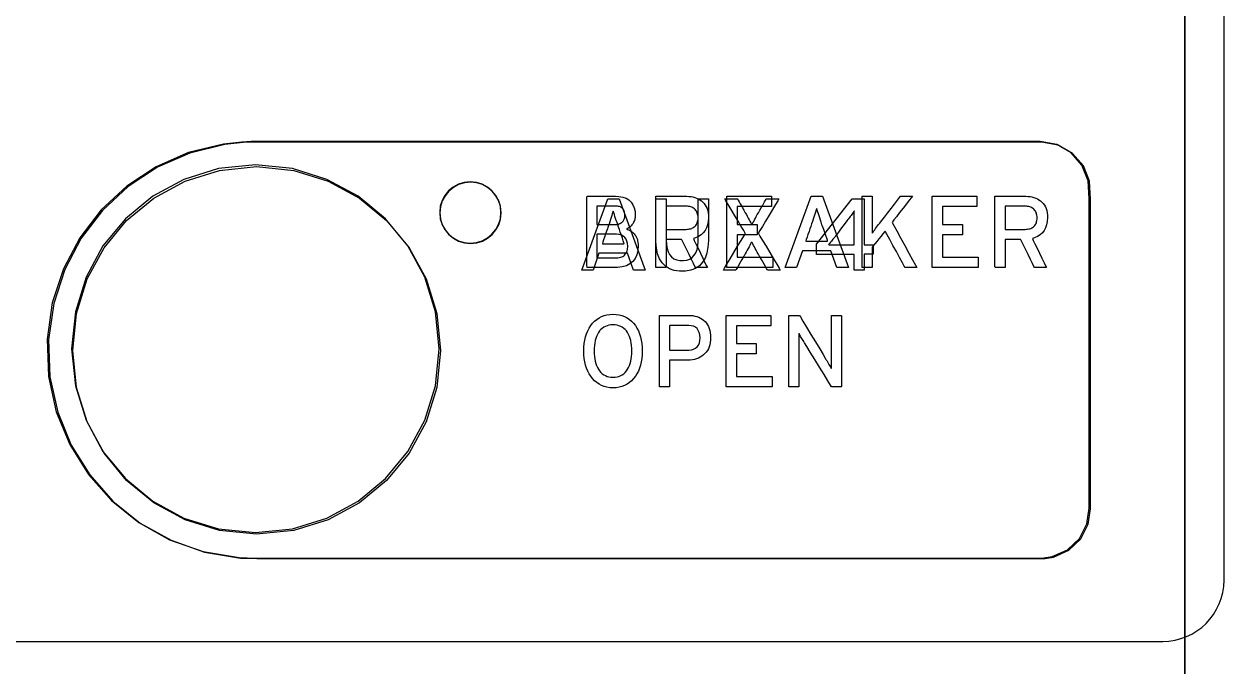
# Model space of a CAD drawing. Extents: x 1 to 47.7, y 0.2 to 35.
# Drawn here: x 16.42 to 18.378, y 10.758 to 11.806 of the extents above; entities that cross this region are included whole.
import ezdxf

# ---------------------------------------------------------------- set-up
doc = ezdxf.new("R2010")
doc.units = 0
doc.header["$MEASUREMENT"] = 0
for name, color, linetype in [('4_1__4U__UP_TO_ONE_IO_BOAR', 7, 'CONTINUOUS'), ('4_2__4U__FRONT_PANEL_W_24_', 7, 'CONTINUOUS'), ('5_1___24__TARGET_LEDS___12', 7, 'CONTINUOUS')]:
    doc.layers.add(name, color=color, linetype=linetype)

msp = doc.modelspace()

# ---------------------------------------------------------------- linework, layer by layer
at = {"layer": '4_1__4U__UP_TO_ONE_IO_BOAR'}
for points in [[(16.3671, 10.7985), (16.4735, 10.7985), (16.5776, 10.7985), (16.6792, 10.7985), (16.7784, 10.7985), (16.8751, 10.7985), (16.9693, 10.7985), (17.0607, 10.7985), (17.1494, 10.7985), (17.2354, 10.7985), (17.3184, 10.7985), (17.3985, 10.7985), (17.4756, 10.7985), (17.513, 10.7985), (17.5497, 10.7985), (17.5855, 10.7985), (17.6205, 10.7985), (17.6548, 10.7985), (17.6882, 10.7985), (17.7208, 10.7985), (17.7526, 10.7985), (17.7835, 10.7985), (17.8136, 10.7985), (17.8428, 10.7985), (17.8712, 10.7985), (17.8987, 10.7985), (17.9253, 10.7985), (17.951, 10.7985), (17.9758, 10.7985), (17.9997, 10.7985), (18.0226, 10.7985), (18.0447, 10.7985), (18.0658, 10.7985), (18.086, 10.7985), (18.1052, 10.7985), (18.1235, 10.7985), (18.1407, 10.7985), (18.157, 10.7985), (18.1724, 10.7985), (18.1867, 10.7985), (18.2, 10.7985), (18.2123, 10.7985), (18.2236, 10.7985), (18.2338, 10.7985), (18.243, 10.7985), (18.2512, 10.7985), (18.2582, 10.7985), (18.2643, 10.7985), (18.2692, 10.7985), (18.2731, 10.7985), (18.2759, 10.7985), (18.2775, 10.7985), (18.2781, 10.7985), (18.2883, 10.799), (18.2982, 10.8005), (18.3078, 10.803), (18.317, 10.8064), (18.3257, 10.8106), (18.334, 10.8156), (18.3417, 10.8214), (18.3488, 10.8278), (18.3552, 10.8349), (18.361, 10.8426), (18.366, 10.8509), (18.3702, 10.8596), (18.3736, 10.8688), (18.376, 10.8784), (18.3776, 10.8883), (18.3781, 10.8985), (18.3781, 10.8992), (18.3781, 10.901), (18.3781, 10.9042), (18.3781, 10.9085), (18.3781, 10.914), (18.3781, 10.9207), (18.3781, 10.9286), (18.3781, 10.9375), (18.3781, 10.9476), (18.3781, 10.9588), (18.3781, 10.9711), (18.3781, 10.9844), (18.3781, 10.9988), (18.3781, 11.0141), (18.3781, 11.0305), (18.3781, 11.0478), (18.3781, 11.0661), (18.3781, 11.0854), (18.3781, 11.1055), (18.3781, 11.1265), (18.3781, 11.1484), (18.3781, 11.1712), (18.3781, 11.1948), (18.3781, 11.2192), (18.3781, 11.2444), (18.3781, 11.2704), (18.3781, 11.3246), (18.3781, 11.3817), (18.3781, 11.4415), (18.3781, 11.5038), (18.3781, 11.5686), (18.3781, 11.6355), (18.3781, 11.7045), (18.3781, 11.7754), (18.3781, 11.8481)], [(17.5665, 11.4087), (17.5665, 11.5253), (17.6393, 11.5253), (17.6393, 11.5084), (17.5834, 11.5084), (17.5834, 11.4794), (17.6159, 11.4794), (17.6159, 11.4625), (17.5834, 11.4625), (17.5834, 11.4256), (17.6418, 11.4256), (17.6418, 11.4087), (17.5665, 11.4087)], [(17.7464, 11.4087), (17.7366, 11.4363), (17.6899, 11.4363), (17.6802, 11.4087), (17.6621, 11.4087), (17.7041, 11.5253), (17.7226, 11.5253), (17.7651, 11.4087), (17.7464, 11.4087)], [(17.9018, 11.4087), (17.9018, 11.5253), (17.9746, 11.5253), (17.9746, 11.5084), (17.9187, 11.5084), (17.9187, 11.4794), (17.9512, 11.4794), (17.9512, 11.4625), (17.9187, 11.4625), (17.9187, 11.4256), (17.9771, 11.4256), (17.9771, 11.4087), (17.9018, 11.4087)], [(17.5654, 11.2142), (17.5654, 11.3308), (17.6382, 11.3308), (17.6382, 11.3139), (17.5823, 11.3139), (17.5823, 11.2849), (17.6148, 11.2849), (17.6148, 11.268), (17.5823, 11.268), (17.5823, 11.2311), (17.6406, 11.2311), (17.6406, 11.2142), (17.5654, 11.2142)]]:
    msp.add_lwpolyline(points, dxfattribs=at)
for points in [[(18.0801, 11.6136), (18.069, 11.6136), (18.0374, 11.6136), (17.9879, 11.6136), (17.923, 11.6136), (17.8451, 11.6136), (17.7569, 11.6136), (17.5591, 11.6136), (17.3499, 11.6136), (17.1493, 11.6136), (17.0585, 11.6136), (16.9774, 11.6136), (16.9085, 11.6136), (16.8543, 11.6136), (16.8174, 11.6136), (16.8002, 11.6136), (16.7927, 11.6135), (16.7775, 11.6129), (16.7476, 11.6096), (16.6903, 11.5957), (16.6373, 11.5725), (16.5895, 11.5409), (16.5477, 11.502), (16.5129, 11.4567), (16.486, 11.4058), (16.468, 11.3502), (16.4597, 11.291), (16.462, 11.2303), (16.4746, 11.1726), (16.4965, 11.1189), (16.5269, 11.0703), (16.5648, 11.0276), (16.6093, 10.9917), (16.6595, 10.9636), (16.7144, 10.9443), (16.7731, 10.9346), (16.7995, 10.9336), (16.8137, 10.9336), (16.8479, 10.9336), (16.8998, 10.9336), (16.9667, 10.9336), (17.0462, 10.9336), (17.1358, 10.9336), (17.2329, 10.9336), (17.4397, 10.9336), (17.6464, 10.9336), (17.7435, 10.9336), (17.8331, 10.9336), (17.9126, 10.9336), (17.9796, 10.9336), (18.0314, 10.9336), (18.0657, 10.9336), (18.0798, 10.9336), (18.0862, 10.9338), (18.1, 10.9361), (18.1248, 10.9472), (18.1442, 10.9657), (18.1565, 10.9898), (18.1601, 11.0151), (18.1601, 11.0244), (18.1601, 11.0415), (18.1601, 11.0948), (18.1601, 11.1668), (18.1601, 11.2492), (18.1601, 11.413), (18.1601, 11.4779), (18.1601, 11.5207), (18.1584, 11.5497), (18.1485, 11.575), (18.1309, 11.5953), (18.1076, 11.6087), (18.0801, 11.6136)], [(16.7993, 10.9735), (16.7388, 10.9796), (16.6825, 10.9971), (16.6315, 11.0248), (16.5871, 11.0614), (16.5505, 11.1058), (16.5228, 11.1568), (16.5053, 11.2131), (16.4992, 11.2736), (16.5053, 11.334), (16.5228, 11.3903), (16.5505, 11.4413), (16.5871, 11.4857), (16.6315, 11.5223), (16.6825, 11.55), (16.7388, 11.5675), (16.7993, 11.5736), (16.8597, 11.5675), (16.916, 11.55), (16.967, 11.5223), (17.0114, 11.4857), (17.048, 11.4413), (17.0757, 11.3903), (17.0931, 11.334), (17.0992, 11.2736), (17.0931, 11.2131), (17.0757, 11.1568), (17.048, 11.1058), (17.0114, 11.0614), (16.967, 11.0248), (16.916, 10.9971), (16.8597, 10.9796)], [(17.1484, 11.4482), (17.1585, 11.4492), (17.1678, 11.4521), (17.1763, 11.4567), (17.1837, 11.4628), (17.1898, 11.4702), (17.1944, 11.4787), (17.1973, 11.4881), (17.1984, 11.4982), (17.1973, 11.5083), (17.1944, 11.5177), (17.1898, 11.5262), (17.1837, 11.5336), (17.1763, 11.5397), (17.1678, 11.5443), (17.1585, 11.5472), (17.1484, 11.5482), (17.1383, 11.5472), (17.1289, 11.5443), (17.1204, 11.5397), (17.113, 11.5336), (17.1069, 11.5262), (17.1023, 11.5177), (17.0994, 11.5083), (17.0984, 11.4982), (17.0994, 11.4881), (17.1023, 11.4787), (17.1069, 11.4702), (17.113, 11.4628), (17.1204, 11.4567), (17.1289, 11.4521), (17.1383, 11.4492)], [(17.4219, 11.4444), (17.4213, 11.4366), (17.4197, 11.4297), (17.417, 11.4238), (17.4133, 11.4188), (17.4085, 11.4148), (17.4027, 11.4119), (17.3959, 11.4099), (17.3881, 11.4088), (17.3829, 11.4087), (17.3799, 11.4087), (17.3744, 11.4087), (17.3673, 11.4087), (17.3596, 11.4087), (17.3519, 11.4087), (17.3453, 11.4087), (17.3405, 11.4087), (17.3385, 11.4087), (17.3384, 11.4122), (17.3384, 11.4232), (17.3384, 11.4396), (17.3384, 11.4591), (17.3384, 11.4794), (17.3384, 11.4984), (17.3384, 11.5137), (17.3384, 11.5233), (17.3386, 11.5253), (17.3415, 11.5253), (17.3469, 11.5253), (17.3541, 11.5253), (17.3621, 11.5253), (17.3701, 11.5253), (17.3771, 11.5253), (17.3823, 11.5253), (17.3848, 11.5253), (17.3903, 11.525), (17.3967, 11.5239), (17.4021, 11.522), (17.4068, 11.5193), (17.4106, 11.5158), (17.4135, 11.5114), (17.4156, 11.5062), (17.4169, 11.5002), (17.4173, 11.4946), (17.4172, 11.4926), (17.417, 11.4907), (17.4167, 11.4889), (17.4163, 11.4871), (17.4158, 11.4855), (17.4151, 11.4839), (17.4144, 11.4824), (17.4136, 11.481), (17.4126, 11.4796), (17.4116, 11.4784), (17.4106, 11.4772), (17.4094, 11.4761), (17.4082, 11.475), (17.4069, 11.4741), (17.4056, 11.4732), (17.4042, 11.4723), (17.4031, 11.4716), (17.4047, 11.4711), (17.4063, 11.4705), (17.4079, 11.4698), (17.4095, 11.4689), (17.411, 11.4679), (17.4125, 11.4667), (17.4139, 11.4654), (17.4153, 11.464), (17.4167, 11.4624), (17.4179, 11.4607), (17.4189, 11.4588), (17.4198, 11.4568), (17.4206, 11.4546), (17.4211, 11.4523), (17.4216, 11.4498), (17.4218, 11.4472)], [(17.5367, 11.4904), (17.5363, 11.4842), (17.5352, 11.4786), (17.5335, 11.4736), (17.5312, 11.4692), (17.5282, 11.4654), (17.5245, 11.4621), (17.5202, 11.4594), (17.5153, 11.4574), (17.512, 11.4561), (17.5134, 11.4531), (17.5161, 11.4476), (17.5196, 11.4403), (17.5236, 11.4321), (17.5275, 11.424), (17.531, 11.4168), (17.5336, 11.4115), (17.5349, 11.4088), (17.5345, 11.4087), (17.5329, 11.4087), (17.5303, 11.4087), (17.5271, 11.4087), (17.5238, 11.4087), (17.5205, 11.4087), (17.5178, 11.4087), (17.516, 11.4087), (17.5154, 11.4087), (17.5144, 11.4107), (17.5121, 11.4155), (17.5088, 11.4222), (17.5051, 11.4299), (17.5012, 11.4379), (17.4977, 11.4452), (17.4949, 11.4509), (17.4933, 11.4543), (17.4928, 11.4548), (17.4911, 11.4548), (17.488, 11.4548), (17.484, 11.4548), (17.4796, 11.4548), (17.4753, 11.4548), (17.4715, 11.4548), (17.4688, 11.4548), (17.4675, 11.4548), (17.4675, 11.4537), (17.4675, 11.4495), (17.4675, 11.4433), (17.4675, 11.4357), (17.4675, 11.4278), (17.4675, 11.4202), (17.4675, 11.4139), (17.4675, 11.4098), (17.4675, 11.4087), (17.4666, 11.4087), (17.4648, 11.4087), (17.4624, 11.4087), (17.4596, 11.4087), (17.4567, 11.4087), (17.4542, 11.4087), (17.4522, 11.4087), (17.451, 11.4087), (17.4509, 11.41), (17.4509, 11.4185), (17.4509, 11.4331), (17.4509, 11.4515), (17.4509, 11.4716), (17.4509, 11.4912), (17.4509, 11.5081), (17.4509, 11.5202), (17.4509, 11.5253), (17.4524, 11.5253), (17.4571, 11.5253), (17.464, 11.5253), (17.4722, 11.5253), (17.4807, 11.5253), (17.4887, 11.5253), (17.4953, 11.5253), (17.4994, 11.5253), (17.5014, 11.5253), (17.5049, 11.5251), (17.5082, 11.5247), (17.5114, 11.5241), (17.5144, 11.5233), (17.5173, 11.5222), (17.5201, 11.5209), (17.5227, 11.5194), (17.5252, 11.5177), (17.5276, 11.5157), (17.5297, 11.5134), (17.5315, 11.5109), (17.5331, 11.5081), (17.5344, 11.5051), (17.5354, 11.5018), (17.5361, 11.4983), (17.5366, 11.4945)], [(17.8575, 11.4087), (17.8563, 11.4109), (17.8532, 11.4167), (17.8486, 11.425), (17.8433, 11.4349), (17.8377, 11.4451), (17.8325, 11.4547), (17.8283, 11.4624), (17.8257, 11.4673), (17.825, 11.4684), (17.8238, 11.4669), (17.8215, 11.464), (17.8183, 11.4601), (17.8148, 11.4557), (17.8112, 11.4513), (17.808, 11.4473), (17.8056, 11.4442), (17.8042, 11.4425), (17.8041, 11.4419), (17.8041, 11.4395), (17.8041, 11.4353), (17.8041, 11.43), (17.8041, 11.4243), (17.8041, 11.4187), (17.8041, 11.4138), (17.8041, 11.4103), (17.8041, 11.4087), (17.8036, 11.4087), (17.8021, 11.4087), (17.7999, 11.4087), (17.7973, 11.4087), (17.7944, 11.4087), (17.7918, 11.4087), (17.7896, 11.4087), (17.7881, 11.4087), (17.7877, 11.4088), (17.7877, 11.4142), (17.7877, 11.4264), (17.7877, 11.4432), (17.7877, 11.4627), (17.7877, 11.4826), (17.7877, 11.5008), (17.7877, 11.5153), (17.7877, 11.5239), (17.7878, 11.5253), (17.7888, 11.5253), (17.7908, 11.5253), (17.7933, 11.5253), (17.7961, 11.5253), (17.7988, 11.5253), (17.8013, 11.5253), (17.8031, 11.5253), (17.804, 11.5253), (17.8041, 11.5245), (17.8041, 11.5213), (17.8041, 11.5161), (17.8041, 11.5097), (17.8041, 11.5028), (17.8041, 11.4963), (17.8041, 11.4907), (17.8041, 11.4868), (17.8041, 11.4853), (17.8041, 11.4828), (17.804, 11.4804), (17.804, 11.478), (17.804, 11.4756), (17.804, 11.4732), (17.8039, 11.4709), (17.8039, 11.4685), (17.8038, 11.4662), (17.8041, 11.4651), (17.8053, 11.4668), (17.8067, 11.4687), (17.808, 11.4706), (17.8095, 11.4725), (17.811, 11.4746), (17.8126, 11.4767), (17.8143, 11.4789), (17.8161, 11.4811), (17.8172, 11.4827), (17.8197, 11.4858), (17.8238, 11.4912), (17.8291, 11.4979), (17.8348, 11.5053), (17.8404, 11.5125), (17.8452, 11.5187), (17.8487, 11.5233), (17.8502, 11.5253), (17.8508, 11.5253), (17.8525, 11.5253), (17.8551, 11.5253), (17.8582, 11.5253), (17.8615, 11.5253), (17.8647, 11.5253), (17.8673, 11.5253), (17.869, 11.5253), (17.8695, 11.5253), (17.8679, 11.5233), (17.8645, 11.5189), (17.8597, 11.5127), (17.8542, 11.5057), (17.8485, 11.4985), (17.8433, 11.4919), (17.8392, 11.4866), (17.8368, 11.4835), (17.8367, 11.4824), (17.8393, 11.4776), (17.844, 11.4689), (17.8502, 11.4575), (17.8571, 11.4449), (17.8639, 11.4324), (17.8699, 11.4213), (17.8744, 11.413), (17.8766, 11.4089), (17.8764, 11.4087), (17.8748, 11.4087), (17.8723, 11.4087), (17.8692, 11.4087), (17.866, 11.4087), (17.8628, 11.4087), (17.8601, 11.4087), (17.8582, 11.4087)], [(18.0901, 11.4904), (18.0897, 11.4842), (18.0886, 11.4786), (18.0869, 11.4736), (18.0845, 11.4692), (18.0816, 11.4654), (18.0779, 11.4621), (18.0736, 11.4594), (18.0687, 11.4574), (18.0654, 11.4561), (18.0668, 11.4531), (18.0695, 11.4476), (18.073, 11.4403), (18.077, 11.4321), (18.0809, 11.424), (18.0844, 11.4168), (18.087, 11.4115), (18.0882, 11.4088), (18.0879, 11.4087), (18.0863, 11.4087), (18.0837, 11.4087), (18.0805, 11.4087), (18.0772, 11.4087), (18.0739, 11.4087), (18.0712, 11.4087), (18.0694, 11.4087), (18.0688, 11.4087), (18.0678, 11.4107), (18.0655, 11.4155), (18.0622, 11.4222), (18.0585, 11.4299), (18.0546, 11.4379), (18.0511, 11.4452), (18.0483, 11.4509), (18.0467, 11.4543), (18.0462, 11.4548), (18.0445, 11.4548), (18.0414, 11.4548), (18.0374, 11.4548), (18.033, 11.4548), (18.0287, 11.4548), (18.0249, 11.4548), (18.0222, 11.4548), (18.0209, 11.4548), (18.0209, 11.4537), (18.0209, 11.4495), (18.0209, 11.4433), (18.0209, 11.4357), (18.0209, 11.4278), (18.0209, 11.4202), (18.0209, 11.4139), (18.0209, 11.4098), (18.0208, 11.4087), (18.02, 11.4087), (18.0182, 11.4087), (18.0158, 11.4087), (18.013, 11.4087), (18.0101, 11.4087), (18.0075, 11.4087), (18.0055, 11.4087), (18.0044, 11.4087), (18.0043, 11.41), (18.0043, 11.4185), (18.0043, 11.4331), (18.0043, 11.4515), (18.0043, 11.4716), (18.0043, 11.4912), (18.0043, 11.5081), (18.0043, 11.5202), (18.0043, 11.5253), (18.0058, 11.5253), (18.0105, 11.5253), (18.0174, 11.5253), (18.0255, 11.5253), (18.0341, 11.5253), (18.0421, 11.5253), (18.0487, 11.5253), (18.0528, 11.5253), (18.0548, 11.5253), (18.0582, 11.5251), (18.0616, 11.5247), (18.0647, 11.5241), (18.0678, 11.5233), (18.0707, 11.5222), (18.0735, 11.5209), (18.0761, 11.5194), (18.0786, 11.5177), (18.081, 11.5157), (18.0831, 11.5134), (18.0849, 11.5109), (18.0865, 11.5081), (18.0878, 11.5051), (18.0888, 11.5018), (18.0895, 11.4983), (18.0899, 11.4945)], [(17.4004, 11.494), (17.4003, 11.4956), (17.4002, 11.497), (17.3999, 11.4984), (17.3996, 11.4998), (17.3992, 11.501), (17.3987, 11.5023), (17.3981, 11.5034), (17.3974, 11.5045), (17.3965, 11.5055), (17.3955, 11.5064), (17.3943, 11.5071), (17.393, 11.5078), (17.3916, 11.5083), (17.3901, 11.5087), (17.3884, 11.509), (17.3866, 11.5093), (17.3847, 11.5093), (17.3835, 11.5093), (17.3804, 11.5093), (17.376, 11.5093), (17.3709, 11.5093), (17.3655, 11.5093), (17.3607, 11.5093), (17.3569, 11.5093), (17.3547, 11.5093), (17.3544, 11.509), (17.3544, 11.5069), (17.3544, 11.503), (17.3544, 11.4982), (17.3544, 11.4929), (17.3544, 11.4878), (17.3544, 11.4834), (17.3544, 11.4803), (17.3544, 11.4791), (17.3555, 11.4791), (17.3586, 11.4791), (17.363, 11.4791), (17.3682, 11.4791), (17.3735, 11.4791), (17.3784, 11.4791), (17.3822, 11.4791), (17.3844, 11.4791), (17.3852, 11.4791), (17.3862, 11.4792), (17.3871, 11.4793), (17.388, 11.4794), (17.3889, 11.4795), (17.3897, 11.4797), (17.3905, 11.4799), (17.3912, 11.4802), (17.3919, 11.4805), (17.3926, 11.4808), (17.3932, 11.4812), (17.3939, 11.4815), (17.3945, 11.4819), (17.395, 11.4823), (17.3956, 11.4827), (17.3961, 11.4832), (17.3966, 11.4836), (17.3972, 11.4844), (17.398, 11.4854), (17.3986, 11.4865), (17.3991, 11.4876), (17.3996, 11.4888), (17.3999, 11.49), (17.4002, 11.4913), (17.4003, 11.4926)], [(17.5197, 11.4899), (17.5196, 11.4921), (17.5193, 11.4941), (17.5189, 11.496), (17.5184, 11.4978), (17.5178, 11.4994), (17.517, 11.5009), (17.516, 11.5022), (17.515, 11.5035), (17.5137, 11.5046), (17.5124, 11.5056), (17.511, 11.5065), (17.5094, 11.5072), (17.5078, 11.5078), (17.506, 11.5083), (17.5042, 11.5086), (17.5022, 11.5088), (17.5004, 11.5089), (17.4988, 11.5089), (17.4951, 11.5089), (17.4901, 11.5089), (17.4844, 11.5089), (17.4786, 11.5089), (17.4734, 11.5089), (17.4695, 11.5089), (17.4676, 11.5089), (17.4675, 11.5081), (17.4675, 11.5048), (17.4675, 11.4997), (17.4675, 11.4934), (17.4675, 11.4867), (17.4675, 11.4804), (17.4675, 11.4753), (17.4675, 11.472), (17.4676, 11.4712), (17.4695, 11.4712), (17.4734, 11.4712), (17.4786, 11.4712), (17.4844, 11.4712), (17.4901, 11.4712), (17.4951, 11.4712), (17.4988, 11.4712), (17.5004, 11.4712), (17.5022, 11.4713), (17.5041, 11.4715), (17.5059, 11.4718), (17.5077, 11.4722), (17.5093, 11.4728), (17.5108, 11.4735), (17.5123, 11.4743), (17.5136, 11.4753), (17.5148, 11.4764), (17.5159, 11.4776), (17.5169, 11.4789), (17.5177, 11.4804), (17.5184, 11.4821), (17.5189, 11.4838), (17.5193, 11.4857), (17.5196, 11.4878)], [(17.7219, 11.4788), (17.7206, 11.4827), (17.7193, 11.4863), (17.7182, 11.4899), (17.7171, 11.4932), (17.716, 11.4964), (17.715, 11.4995), (17.7141, 11.5024), (17.7133, 11.5052), (17.7125, 11.5035), (17.7117, 11.5007), (17.7107, 11.4977), (17.7098, 11.4946), (17.7087, 11.4912), (17.7076, 11.4877), (17.7064, 11.4841), (17.7051, 11.4802), (17.7044, 11.4783), (17.7036, 11.476), (17.7023, 11.4723), (17.7008, 11.4677), (17.6991, 11.4629), (17.6975, 11.4583), (17.6962, 11.4546), (17.6954, 11.4524), (17.6955, 11.452), (17.6981, 11.452), (17.7027, 11.452), (17.7087, 11.452), (17.7152, 11.452), (17.7215, 11.452), (17.7268, 11.452), (17.7303, 11.452), (17.7312, 11.452), (17.7307, 11.4535), (17.7296, 11.4567), (17.7281, 11.461), (17.7264, 11.4659), (17.7247, 11.4707), (17.7233, 11.4748), (17.7223, 11.4777)], [(18.0731, 11.4899), (18.0729, 11.4921), (18.0727, 11.4941), (18.0723, 11.496), (18.0718, 11.4978), (18.0711, 11.4994), (18.0703, 11.5009), (18.0694, 11.5022), (18.0683, 11.5035), (18.0671, 11.5046), (18.0658, 11.5056), (18.0644, 11.5065), (18.0628, 11.5072), (18.0612, 11.5078), (18.0594, 11.5083), (18.0576, 11.5086), (18.0556, 11.5088), (18.0538, 11.5089), (18.0522, 11.5089), (18.0485, 11.5089), (18.0435, 11.5089), (18.0378, 11.5089), (18.032, 11.5089), (18.0268, 11.5089), (18.0229, 11.5089), (18.021, 11.5089), (18.0209, 11.5081), (18.0209, 11.5048), (18.0209, 11.4997), (18.0209, 11.4934), (18.0209, 11.4867), (18.0209, 11.4804), (18.0209, 11.4753), (18.0209, 11.472), (18.021, 11.4712), (18.0229, 11.4712), (18.0268, 11.4712), (18.032, 11.4712), (18.0378, 11.4712), (18.0435, 11.4712), (18.0485, 11.4712), (18.0522, 11.4712), (18.0538, 11.4712), (18.0556, 11.4713), (18.0575, 11.4715), (18.0593, 11.4718), (18.0611, 11.4722), (18.0627, 11.4728), (18.0642, 11.4735), (18.0656, 11.4743), (18.067, 11.4753), (18.0682, 11.4764), (18.0693, 11.4776), (18.0703, 11.4789), (18.0711, 11.4804), (18.0718, 11.4821), (18.0723, 11.4838), (18.0727, 11.4857), (18.0729, 11.4878)], [(17.405, 11.4439), (17.4046, 11.4483), (17.4037, 11.452), (17.4023, 11.4553), (17.4002, 11.458), (17.3976, 11.4601), (17.3945, 11.4617), (17.3908, 11.4628), (17.3865, 11.4633), (17.3844, 11.4634), (17.3818, 11.4634), (17.3776, 11.4634), (17.3724, 11.4634), (17.3669, 11.4634), (17.3618, 11.4634), (17.3575, 11.4634), (17.3549, 11.4634), (17.3544, 11.4632), (17.3544, 11.4607), (17.3544, 11.456), (17.3544, 11.4497), (17.3544, 11.4428), (17.3544, 11.4361), (17.3544, 11.4302), (17.3544, 11.4262), (17.3544, 11.4246), (17.3556, 11.4246), (17.3587, 11.4246), (17.3633, 11.4246), (17.3685, 11.4246), (17.3739, 11.4246), (17.3788, 11.4246), (17.3825, 11.4246), (17.3844, 11.4246), (17.3863, 11.4246), (17.3888, 11.4248), (17.3911, 11.4252), (17.3932, 11.4257), (17.3951, 11.4263), (17.3968, 11.4271), (17.3984, 11.4281), (17.3997, 11.4292), (17.4009, 11.4305), (17.4018, 11.4318), (17.4027, 11.4333), (17.4034, 11.4348), (17.404, 11.4364), (17.4044, 11.4382), (17.4047, 11.44), (17.4049, 11.4419)], [(17.4287, 11.2726), (17.4285, 11.2664), (17.428, 11.2605), (17.4271, 11.2549), (17.4258, 11.2495), (17.4243, 11.2445), (17.4223, 11.2398), (17.42, 11.2354), (17.4174, 11.2313), (17.4144, 11.2275), (17.4111, 11.224), (17.4076, 11.221), (17.4038, 11.2184), (17.3997, 11.2163), (17.3954, 11.2147), (17.3908, 11.2134), (17.3859, 11.2127), (17.3808, 11.2124), (17.3757, 11.2127), (17.3709, 11.2134), (17.3664, 11.2147), (17.3621, 11.2163), (17.3581, 11.2184), (17.3543, 11.221), (17.3509, 11.224), (17.3476, 11.2275), (17.3447, 11.2313), (17.342, 11.2354), (17.3396, 11.2398), (17.3377, 11.2445), (17.336, 11.2495), (17.3348, 11.2549), (17.3338, 11.2605), (17.3333, 11.2664), (17.3331, 11.2726), (17.3333, 11.2788), (17.3338, 11.2847), (17.3348, 11.2903), (17.336, 11.2957), (17.3377, 11.3007), (17.3396, 11.3054), (17.342, 11.3099), (17.3447, 11.3141), (17.3476, 11.3179), (17.3509, 11.3213), (17.3543, 11.3243), (17.3581, 11.3268), (17.3621, 11.3289), (17.3664, 11.3305), (17.3709, 11.3317), (17.3757, 11.3324), (17.3808, 11.3327), (17.3859, 11.3324), (17.3908, 11.3317), (17.3954, 11.3305), (17.3997, 11.3289), (17.4038, 11.3268), (17.4076, 11.3243), (17.4111, 11.3213), (17.4144, 11.3179), (17.4174, 11.3141), (17.42, 11.3099), (17.4223, 11.3054), (17.4243, 11.3007), (17.4258, 11.2957), (17.4271, 11.2903), (17.428, 11.2847), (17.4285, 11.2788)], [(17.5401, 11.2943), (17.54, 11.2903), (17.5395, 11.2864), (17.5388, 11.2828), (17.5378, 11.2794), (17.5365, 11.2763), (17.5349, 11.2734), (17.5331, 11.2707), (17.531, 11.2683), (17.5286, 11.2661), (17.5261, 11.2641), (17.5233, 11.2625), (17.5204, 11.261), (17.5173, 11.2598), (17.5141, 11.2589), (17.5106, 11.2583), (17.507, 11.2578), (17.5032, 11.2577), (17.5018, 11.2577), (17.499, 11.2577), (17.4949, 11.2577), (17.49, 11.2577), (17.4848, 11.2577), (17.48, 11.2577), (17.4761, 11.2577), (17.4737, 11.2577), (17.4732, 11.2575), (17.4732, 11.2549), (17.4732, 11.2498), (17.4732, 11.243), (17.4732, 11.2355), (17.4732, 11.2281), (17.4732, 11.2215), (17.4732, 11.2166), (17.4732, 11.2143), (17.4728, 11.2142), (17.4713, 11.2142), (17.4691, 11.2142), (17.4663, 11.2142), (17.4634, 11.2142), (17.4607, 11.2142), (17.4584, 11.2142), (17.457, 11.2142), (17.4566, 11.2145), (17.4566, 11.2207), (17.4566, 11.2337), (17.4566, 11.2514), (17.4566, 11.2714), (17.4566, 11.2915), (17.4566, 11.3096), (17.4566, 11.3232), (17.4566, 11.3303), (17.4574, 11.3308), (17.4613, 11.3308), (17.4675, 11.3308), (17.4752, 11.3308), (17.4834, 11.3308), (17.4913, 11.3308), (17.498, 11.3308), (17.5024, 11.3308), (17.5043, 11.3308), (17.5079, 11.3307), (17.5114, 11.3303), (17.5147, 11.3297), (17.5178, 11.3288), (17.5208, 11.3276), (17.5236, 11.3263), (17.5263, 11.3247), (17.5288, 11.3228), (17.5311, 11.3207), (17.5332, 11.3182), (17.535, 11.3156), (17.5366, 11.3127), (17.5378, 11.3095), (17.5388, 11.3061), (17.5395, 11.3024), (17.54, 11.2985)], [(17.7376, 11.2142), (17.7359, 11.2169), (17.7316, 11.224), (17.7253, 11.2343), (17.7178, 11.2463), (17.7101, 11.2588), (17.7029, 11.2705), (17.6971, 11.28), (17.6934, 11.286), (17.6922, 11.2879), (17.6911, 11.2897), (17.6901, 11.2915), (17.6891, 11.2932), (17.6881, 11.2949), (17.6871, 11.2965), (17.6862, 11.2981), (17.6853, 11.2996), (17.6845, 11.3011), (17.6841, 11.3001), (17.6841, 11.2973), (17.6841, 11.2944), (17.6841, 11.2915), (17.6842, 11.2884), (17.6842, 11.2852), (17.6842, 11.282), (17.6842, 11.2786), (17.6843, 11.2752), (17.6843, 11.273), (17.6843, 11.2676), (17.6843, 11.2594), (17.6843, 11.2496), (17.6843, 11.2393), (17.6843, 11.2295), (17.6843, 11.2213), (17.6843, 11.2159), (17.6843, 11.2142), (17.6835, 11.2142), (17.6818, 11.2142), (17.6794, 11.2142), (17.6767, 11.2142), (17.6739, 11.2142), (17.6713, 11.2142), (17.6693, 11.2142), (17.6681, 11.2142), (17.6679, 11.215), (17.6679, 11.2226), (17.6679, 11.2364), (17.6679, 11.2542), (17.6679, 11.274), (17.6679, 11.2936), (17.6679, 11.311), (17.6679, 11.324), (17.6679, 11.3305), (17.6682, 11.3308), (17.6696, 11.3308), (17.6718, 11.3308), (17.6746, 11.3308), (17.6775, 11.3308), (17.6804, 11.3308), (17.6828, 11.3308), (17.6845, 11.3308), (17.6851, 11.3308), (17.6867, 11.3282), (17.6909, 11.3213), (17.6969, 11.3113), (17.7039, 11.2996), (17.7113, 11.2874), (17.7182, 11.2761), (17.7237, 11.2668), (17.7272, 11.261), (17.7284, 11.259), (17.7297, 11.2569), (17.7309, 11.2548), (17.7321, 11.2528), (17.7332, 11.2508), (17.7342, 11.249), (17.7352, 11.2472), (17.7362, 11.2455), (17.7371, 11.2438), (17.7374, 11.2447), (17.7374, 11.2476), (17.7374, 11.2506), (17.7373, 11.2537), (17.7373, 11.2568), (17.7373, 11.26), (17.7373, 11.2633), (17.7373, 11.2667), (17.7373, 11.2702), (17.7373, 11.2723), (17.7373, 11.2777), (17.7373, 11.2858), (17.7373, 11.2956), (17.7373, 11.3059), (17.7373, 11.3157), (17.7373, 11.3238), (17.7373, 11.3292), (17.7373, 11.3308), (17.7381, 11.3308), (17.7398, 11.3308), (17.7421, 11.3308), (17.7449, 11.3308), (17.7477, 11.3308), (17.7502, 11.3308), (17.7523, 11.3308), (17.7535, 11.3308), (17.7537, 11.33), (17.7537, 11.3225), (17.7537, 11.3087), (17.7537, 11.2909), (17.7537, 11.2711), (17.7537, 11.2515), (17.7537, 11.2341), (17.7537, 11.2211), (17.7537, 11.2146), (17.7534, 11.2142), (17.7521, 11.2142), (17.75, 11.2142), (17.7474, 11.2142), (17.7447, 11.2142), (17.742, 11.2142), (17.7397, 11.2142), (17.7382, 11.2142)], [(17.4115, 11.2726), (17.4114, 11.2772), (17.4111, 11.2815), (17.4105, 11.2856), (17.4098, 11.2895), (17.4088, 11.2931), (17.4077, 11.2965), (17.4063, 11.2997), (17.4047, 11.3026), (17.4028, 11.3053), (17.4008, 11.3076), (17.3986, 11.3096), (17.3961, 11.3113), (17.3935, 11.3127), (17.3906, 11.3138), (17.3875, 11.3146), (17.3843, 11.3151), (17.3808, 11.3153), (17.3774, 11.3151), (17.3742, 11.3146), (17.3712, 11.3138), (17.3684, 11.3127), (17.3658, 11.3113), (17.3634, 11.3096), (17.3612, 11.3076), (17.3591, 11.3053), (17.3573, 11.3026), (17.3556, 11.2997), (17.3542, 11.2965), (17.353, 11.2931), (17.352, 11.2895), (17.3513, 11.2856), (17.3507, 11.2815), (17.3504, 11.2772), (17.3503, 11.2726), (17.3504, 11.268), (17.3507, 11.2638), (17.3513, 11.2597), (17.352, 11.2559), (17.353, 11.2523), (17.3542, 11.2489), (17.3556, 11.2458), (17.3573, 11.2429), (17.3591, 11.2402), (17.3612, 11.2377), (17.3634, 11.2356), (17.3658, 11.2338), (17.3684, 11.2324), (17.3712, 11.2312), (17.3742, 11.2304), (17.3774, 11.2299), (17.3808, 11.2298), (17.3843, 11.2299), (17.3875, 11.2304), (17.3906, 11.2312), (17.3935, 11.2324), (17.3961, 11.2338), (17.3986, 11.2356), (17.4008, 11.2377), (17.4028, 11.2402), (17.4047, 11.2429), (17.4063, 11.2458), (17.4077, 11.2489), (17.4088, 11.2523), (17.4098, 11.2559), (17.4105, 11.2597), (17.4111, 11.2638), (17.4114, 11.268)], [(17.5229, 11.2943), (17.5225, 11.2989), (17.5216, 11.3029), (17.5201, 11.3063), (17.5181, 11.3091), (17.5155, 11.3113), (17.5123, 11.3129), (17.5087, 11.3139), (17.5044, 11.3144), (17.5027, 11.3144), (17.4998, 11.3144), (17.4953, 11.3144), (17.49, 11.3144), (17.4845, 11.3144), (17.4795, 11.3144), (17.4755, 11.3144), (17.4734, 11.3144), (17.4732, 11.3138), (17.4732, 11.3104), (17.4732, 11.3048), (17.4732, 11.2979), (17.4732, 11.2906), (17.4732, 11.2837), (17.4732, 11.2781), (17.4732, 11.2747), (17.4734, 11.2741), (17.4755, 11.2741), (17.4795, 11.2741), (17.4845, 11.2741), (17.49, 11.2741), (17.4953, 11.2741), (17.4998, 11.2741), (17.5027, 11.2741), (17.5045, 11.2741), (17.5088, 11.2746), (17.5125, 11.2757), (17.5157, 11.2774), (17.5183, 11.2796), (17.5203, 11.2824), (17.5218, 11.2858), (17.5226, 11.2898)]]:
    msp.add_lwpolyline(points, close=True, dxfattribs=at)
at = {"layer": '4_2__4U__FRONT_PANEL_W_24_'}
for points in [[(18.3139, 10.6536), (18.3139, 10.7685), (18.3139, 10.8853), (18.3139, 11.0038), (18.3139, 11.1238), (18.3139, 11.245), (18.3139, 11.49), (18.3139, 11.7369), (18.3139, 11.9839), (18.3139, 12.2289), (18.3139, 12.3501), (18.3139, 12.4701), (18.3139, 12.5886), (18.3139, 12.7054), (18.3139, 12.8203), (18.3139, 12.9331), (18.3139, 13.0434), (18.3139, 13.151), (18.3139, 13.2558), (18.3139, 13.307), (18.3139, 13.3574), (18.3139, 13.407), (18.3139, 13.4557), (18.3139, 13.5034)], [(17.4145, 11.4045), (17.4047, 11.4322), (17.358, 11.4322), (17.3483, 11.4045), (17.3302, 11.4045), (17.3722, 11.5212), (17.3907, 11.5212), (17.4332, 11.4045), (17.4145, 11.4045)], [(17.7908, 11.4307), (17.7908, 11.4045), (17.7743, 11.4045), (17.7743, 11.4302), (17.7132, 11.4302), (17.7132, 11.4469), (17.7714, 11.5212), (17.7908, 11.5212), (17.7908, 11.4461), (17.8057, 11.4461), (17.8057, 11.4307), (17.7908, 11.4307)]]:
    msp.add_lwpolyline(points, dxfattribs=at)
for points in [[(18.0779, 11.6144), (18.0668, 11.6144), (18.0352, 11.6144), (17.9857, 11.6144), (17.9208, 11.6144), (17.8429, 11.6144), (17.7547, 11.6144), (17.5569, 11.6144), (17.3477, 11.6144), (17.147, 11.6144), (17.0562, 11.6144), (16.9752, 11.6144), (16.9063, 11.6144), (16.8521, 11.6144), (16.8152, 11.6144), (16.798, 11.6144), (16.7905, 11.6144), (16.7753, 11.6137), (16.7453, 11.6105), (16.6881, 11.5965), (16.6351, 11.5733), (16.5873, 11.5418), (16.5455, 11.5029), (16.5107, 11.4575), (16.4838, 11.4066), (16.4658, 11.3511), (16.4575, 11.2919), (16.4598, 11.2312), (16.4723, 11.1734), (16.4943, 11.1198), (16.5247, 11.0711), (16.5626, 11.0284), (16.6071, 10.9926), (16.6573, 10.9645), (16.7122, 10.9452), (16.7709, 10.9354), (16.7973, 10.9344), (16.8114, 10.9344), (16.8457, 10.9344), (16.8976, 10.9344), (16.9645, 10.9344), (17.044, 10.9344), (17.1336, 10.9344), (17.2307, 10.9344), (17.4375, 10.9344), (17.6442, 10.9344), (17.7413, 10.9344), (17.8309, 10.9344), (17.9104, 10.9344), (17.9774, 10.9344), (18.0292, 10.9344), (18.0635, 10.9344), (18.0776, 10.9344), (18.084, 10.9347), (18.0978, 10.9369), (18.1226, 10.9481), (18.142, 10.9666), (18.1543, 10.9906), (18.1578, 11.0159), (18.1578, 11.0253), (18.1578, 11.0424), (18.1578, 11.0957), (18.1578, 11.1676), (18.1578, 11.2501), (18.1578, 11.4138), (18.1578, 11.4788), (18.1578, 11.5216), (18.1562, 11.5505), (18.1463, 11.5759), (18.1287, 11.5961), (18.1053, 11.6096), (18.0779, 11.6144)], [(16.7973, 10.9764), (16.8577, 10.9825), (16.914, 10.9999), (16.965, 11.0276), (17.0094, 11.0642), (17.046, 11.1086), (17.0737, 11.1596), (17.0912, 11.2159), (17.0973, 11.2764), (17.0912, 11.3368), (17.0737, 11.3932), (17.046, 11.4441), (17.0094, 11.4885), (16.965, 11.5252), (16.914, 11.5528), (16.8577, 11.5703), (16.7973, 11.5764), (16.7368, 11.5703), (16.6805, 11.5528), (16.6296, 11.5252), (16.5851, 11.4885), (16.5485, 11.4441), (16.5208, 11.3932), (16.5034, 11.3368), (16.4973, 11.2764), (16.5034, 11.2159), (16.5208, 11.1596), (16.5485, 11.1086), (16.5851, 11.0642), (16.6296, 11.0276), (16.6805, 10.9999), (16.7368, 10.9825)], [(17.148, 11.4487), (17.1581, 11.4497), (17.1674, 11.4526), (17.1759, 11.4572), (17.1833, 11.4633), (17.1894, 11.4707), (17.194, 11.4792), (17.197, 11.4886), (17.198, 11.4987), (17.197, 11.5088), (17.194, 11.5182), (17.1894, 11.5267), (17.1833, 11.5341), (17.1759, 11.5402), (17.1674, 11.5448), (17.1581, 11.5477), (17.148, 11.5487), (17.1379, 11.5477), (17.1285, 11.5448), (17.12, 11.5402), (17.1126, 11.5341), (17.1065, 11.5267), (17.1019, 11.5182), (17.099, 11.5088), (17.098, 11.4987), (17.099, 11.4886), (17.1019, 11.4792), (17.1065, 11.4707), (17.1126, 11.4633), (17.12, 11.4572), (17.1285, 11.4526), (17.1379, 11.4497)], [(17.5366, 11.4531), (17.5359, 11.4422), (17.5341, 11.4326), (17.5312, 11.4243), (17.527, 11.4174), (17.5218, 11.4118), (17.5153, 11.4075), (17.5077, 11.4046), (17.499, 11.403), (17.4894, 11.4028), (17.4806, 11.4042), (17.4729, 11.4069), (17.4664, 11.411), (17.461, 11.4163), (17.4567, 11.4231), (17.4536, 11.4311), (17.4516, 11.4405), (17.4508, 11.4512), (17.4508, 11.4552), (17.4508, 11.4612), (17.4508, 11.4704), (17.4508, 11.4815), (17.4508, 11.4932), (17.4508, 11.5043), (17.4508, 11.5135), (17.4508, 11.5195), (17.4508, 11.5212), (17.4517, 11.5212), (17.4535, 11.5212), (17.4561, 11.5212), (17.4589, 11.5212), (17.4618, 11.5212), (17.4645, 11.5212), (17.4665, 11.5212), (17.4676, 11.5212), (17.4677, 11.5202), (17.4677, 11.515), (17.4677, 11.5064), (17.4677, 11.4957), (17.4677, 11.484), (17.4677, 11.4728), (17.4677, 11.4632), (17.4677, 11.4565), (17.4677, 11.454), (17.468, 11.4466), (17.4691, 11.4401), (17.4708, 11.4345), (17.4733, 11.4299), (17.4764, 11.4261), (17.4803, 11.4233), (17.4848, 11.4213), (17.4901, 11.4203), (17.4959, 11.4202), (17.5014, 11.421), (17.5062, 11.4227), (17.5102, 11.4253), (17.5135, 11.4288), (17.5162, 11.4331), (17.5181, 11.4383), (17.5192, 11.4444), (17.5197, 11.4513), (17.5197, 11.4545), (17.5197, 11.4605), (17.5197, 11.4698), (17.5197, 11.481), (17.5197, 11.4929), (17.5197, 11.5041), (17.5197, 11.5134), (17.5197, 11.5195), (17.5197, 11.5212), (17.5206, 11.5212), (17.5225, 11.5212), (17.525, 11.5212), (17.5279, 11.5212), (17.5308, 11.5212), (17.5334, 11.5212), (17.5354, 11.5212), (17.5365, 11.5212), (17.5366, 11.5202), (17.5366, 11.515), (17.5366, 11.5063), (17.5366, 11.4954), (17.5366, 11.4836), (17.5366, 11.4722), (17.5366, 11.4625), (17.5366, 11.4557)], [(17.6331, 11.4045), (17.6327, 11.4054), (17.6314, 11.4075), (17.6296, 11.4107), (17.6274, 11.4144), (17.6252, 11.4183), (17.6231, 11.4219), (17.6214, 11.4249), (17.6203, 11.4267), (17.6196, 11.428), (17.6178, 11.4311), (17.6162, 11.4341), (17.6146, 11.437), (17.6131, 11.4398), (17.6116, 11.4424), (17.6103, 11.4449), (17.609, 11.4474), (17.6078, 11.4497), (17.6066, 11.4497), (17.6055, 11.4474), (17.6042, 11.445), (17.6029, 11.4425), (17.6015, 11.4398), (17.5999, 11.4371), (17.5983, 11.4342), (17.5966, 11.4312), (17.5948, 11.428), (17.5941, 11.4267), (17.593, 11.4249), (17.5913, 11.4219), (17.5892, 11.4183), (17.587, 11.4144), (17.5849, 11.4107), (17.5831, 11.4075), (17.5818, 11.4054), (17.5814, 11.4045), (17.5806, 11.4045), (17.5787, 11.4045), (17.5758, 11.4045), (17.5724, 11.4045), (17.5689, 11.4045), (17.5657, 11.4045), (17.563, 11.4045), (17.5613, 11.4045), (17.561, 11.4047), (17.5629, 11.4079), (17.5668, 11.4144), (17.5721, 11.4233), (17.5782, 11.4333), (17.5843, 11.4435), (17.5898, 11.4528), (17.5942, 11.46), (17.5967, 11.4641), (17.5967, 11.4652), (17.5944, 11.4691), (17.5903, 11.4759), (17.5851, 11.4846), (17.5794, 11.4941), (17.5737, 11.5036), (17.5687, 11.5119), (17.565, 11.518), (17.5632, 11.521), (17.5636, 11.5212), (17.5653, 11.5212), (17.568, 11.5212), (17.5714, 11.5212), (17.5749, 11.5212), (17.5783, 11.5212), (17.5812, 11.5212), (17.5832, 11.5212), (17.584, 11.5212), (17.5844, 11.5205), (17.5854, 11.5187), (17.5869, 11.516), (17.5886, 11.513), (17.5904, 11.5097), (17.5921, 11.5067), (17.5935, 11.5043), (17.5944, 11.5027), (17.5951, 11.5015), (17.5968, 11.4984), (17.5985, 11.4954), (17.6001, 11.4925), (17.6016, 11.4897), (17.6031, 11.487), (17.6044, 11.4845), (17.6057, 11.482), (17.6069, 11.4796), (17.6081, 11.4796), (17.6092, 11.4819), (17.6105, 11.4843), (17.6119, 11.4869), (17.6133, 11.4896), (17.6148, 11.4924), (17.6164, 11.4953), (17.6181, 11.4983), (17.6199, 11.5015), (17.6206, 11.5027), (17.6215, 11.5043), (17.6229, 11.5067), (17.6246, 11.5097), (17.6265, 11.513), (17.6282, 11.516), (17.6297, 11.5187), (17.6308, 11.5205), (17.6312, 11.5212), (17.6319, 11.5212), (17.6339, 11.5212), (17.6368, 11.5212), (17.6401, 11.5212), (17.6436, 11.5212), (17.6469, 11.5212), (17.6496, 11.5212), (17.6513, 11.5212), (17.6516, 11.521), (17.6498, 11.518), (17.6461, 11.5119), (17.6412, 11.5036), (17.6355, 11.4942), (17.6298, 11.4847), (17.6246, 11.476), (17.6205, 11.4692), (17.6182, 11.4654), (17.6182, 11.4643), (17.6207, 11.4601), (17.625, 11.4529), (17.6306, 11.4436), (17.6367, 11.4334), (17.6427, 11.4233), (17.648, 11.4144), (17.652, 11.4079), (17.6539, 11.4047), (17.6535, 11.4045), (17.6518, 11.4045), (17.6491, 11.4045), (17.6458, 11.4045), (17.6422, 11.4045), (17.6388, 11.4045), (17.6359, 11.4045), (17.6339, 11.4045)], [(17.39, 11.4747), (17.3887, 11.4785), (17.3874, 11.4822), (17.3863, 11.4857), (17.3852, 11.4891), (17.3841, 11.4923), (17.3831, 11.4954), (17.3822, 11.4983), (17.3813, 11.501), (17.3806, 11.4994), (17.3797, 11.4966), (17.3788, 11.4936), (17.3779, 11.4904), (17.3768, 11.4871), (17.3757, 11.4836), (17.3745, 11.4799), (17.3732, 11.4761), (17.3725, 11.4741), (17.3717, 11.4719), (17.3704, 11.4682), (17.3688, 11.4636), (17.3672, 11.4587), (17.3656, 11.4542), (17.3643, 11.4505), (17.3635, 11.4482), (17.3636, 11.4478), (17.3662, 11.4478), (17.3708, 11.4478), (17.3768, 11.4478), (17.3833, 11.4478), (17.3896, 11.4478), (17.3949, 11.4478), (17.3984, 11.4478), (17.3993, 11.4479), (17.3988, 11.4494), (17.3977, 11.4526), (17.3962, 11.4569), (17.3945, 11.4617), (17.3928, 11.4665), (17.3914, 11.4707), (17.3904, 11.4736)], [(17.7748, 11.5015), (17.7739, 11.5002), (17.7728, 11.4987), (17.7718, 11.4972), (17.7706, 11.4956), (17.7694, 11.494), (17.7681, 11.4922), (17.7667, 11.4904), (17.7653, 11.4885), (17.7644, 11.4873), (17.7627, 11.4851), (17.7598, 11.4813), (17.7562, 11.4766), (17.7524, 11.4715), (17.7487, 11.4666), (17.7456, 11.4625), (17.7435, 11.4598), (17.7427, 11.4587), (17.7413, 11.4569), (17.7399, 11.4551), (17.7386, 11.4535), (17.7373, 11.4519), (17.7361, 11.4504), (17.7349, 11.4489), (17.7337, 11.4476), (17.7326, 11.4463), (17.7336, 11.446), (17.7355, 11.446), (17.7375, 11.446), (17.7396, 11.446), (17.7418, 11.446), (17.744, 11.446), (17.7463, 11.4461), (17.7487, 11.4461), (17.7505, 11.4461), (17.752, 11.4461), (17.7548, 11.4461), (17.7585, 11.4461), (17.7627, 11.4461), (17.7669, 11.4461), (17.7705, 11.4461), (17.7731, 11.4461), (17.7743, 11.4461), (17.7743, 11.4471), (17.7743, 11.4503), (17.7743, 11.4552), (17.7743, 11.461), (17.7743, 11.467), (17.7743, 11.4726), (17.7743, 11.4771), (17.7743, 11.4797), (17.7744, 11.4814), (17.7744, 11.4843), (17.7744, 11.4871), (17.7745, 11.4897), (17.7745, 11.4923), (17.7746, 11.4947), (17.7747, 11.4971), (17.7747, 11.4994)]]:
    msp.add_lwpolyline(points, close=True, dxfattribs=at)
at = {"layer": '5_1___24__TARGET_LEDS___12'}
for points in [[(18.3142, 14.4745), (18.3142, 8.9994)], [(17.4145, 11.4045), (17.4047, 11.4322), (17.358, 11.4322), (17.3483, 11.4045), (17.3302, 11.4045), (17.3722, 11.5212), (17.3907, 11.5212), (17.4332, 11.4045), (17.4145, 11.4045)], [(17.7908, 11.4307), (17.7908, 11.4045), (17.7743, 11.4045), (17.7743, 11.4302), (17.7132, 11.4302), (17.7132, 11.4469), (17.7714, 11.5212), (17.7908, 11.5212), (17.7908, 11.4461), (17.8057, 11.4461), (17.8057, 11.4307), (17.7908, 11.4307)]]:
    msp.add_lwpolyline(points, dxfattribs=at)
for points in [[(18.0779, 11.6144), (18.0668, 11.6144), (18.0352, 11.6144), (17.9857, 11.6144), (17.9208, 11.6144), (17.8429, 11.6144), (17.7547, 11.6144), (17.5569, 11.6144), (17.3477, 11.6144), (17.147, 11.6144), (17.0562, 11.6144), (16.9752, 11.6144), (16.9063, 11.6144), (16.8521, 11.6144), (16.8152, 11.6144), (16.798, 11.6144), (16.7905, 11.6144), (16.7753, 11.6137), (16.7453, 11.6105), (16.6881, 11.5965), (16.6351, 11.5733), (16.5873, 11.5418), (16.5455, 11.5029), (16.5107, 11.4575), (16.4838, 11.4066), (16.4658, 11.3511), (16.4575, 11.2919), (16.4598, 11.2312), (16.4723, 11.1734), (16.4943, 11.1198), (16.5247, 11.0711), (16.5626, 11.0284), (16.6071, 10.9926), (16.6573, 10.9645), (16.7122, 10.9452), (16.7709, 10.9354), (16.7973, 10.9344), (16.8114, 10.9344), (16.8457, 10.9344), (16.8976, 10.9344), (16.9645, 10.9344), (17.044, 10.9344), (17.1336, 10.9344), (17.2307, 10.9344), (17.4375, 10.9344), (17.6442, 10.9344), (17.7413, 10.9344), (17.8309, 10.9344), (17.9104, 10.9344), (17.9774, 10.9344), (18.0292, 10.9344), (18.0635, 10.9344), (18.0776, 10.9344), (18.084, 10.9347), (18.0978, 10.9369), (18.1226, 10.9481), (18.142, 10.9666), (18.1543, 10.9906), (18.1578, 11.0159), (18.1578, 11.0253), (18.1578, 11.0424), (18.1578, 11.0957), (18.1578, 11.1676), (18.1578, 11.2501), (18.1578, 11.4138), (18.1578, 11.4788), (18.1578, 11.5216), (18.1562, 11.5505), (18.1463, 11.5759), (18.1287, 11.5961), (18.1053, 11.6096), (18.0779, 11.6144)], [(16.7973, 10.9764), (16.8577, 10.9825), (16.914, 10.9999), (16.965, 11.0276), (17.0094, 11.0642), (17.046, 11.1086), (17.0737, 11.1596), (17.0912, 11.2159), (17.0973, 11.2764), (17.0912, 11.3368), (17.0737, 11.3932), (17.046, 11.4441), (17.0094, 11.4885), (16.965, 11.5252), (16.914, 11.5528), (16.8577, 11.5703), (16.7973, 11.5764), (16.7368, 11.5703), (16.6805, 11.5528), (16.6296, 11.5252), (16.5851, 11.4885), (16.5485, 11.4441), (16.5208, 11.3932), (16.5034, 11.3368), (16.4973, 11.2764), (16.5034, 11.2159), (16.5208, 11.1596), (16.5485, 11.1086), (16.5851, 11.0642), (16.6296, 11.0276), (16.6805, 10.9999), (16.7368, 10.9825)], [(17.148, 11.4487), (17.1581, 11.4497), (17.1674, 11.4526), (17.1759, 11.4572), (17.1833, 11.4633), (17.1894, 11.4707), (17.194, 11.4792), (17.197, 11.4886), (17.198, 11.4987), (17.197, 11.5088), (17.194, 11.5182), (17.1894, 11.5267), (17.1833, 11.5341), (17.1759, 11.5402), (17.1674, 11.5448), (17.1581, 11.5477), (17.148, 11.5487), (17.1379, 11.5477), (17.1285, 11.5448), (17.12, 11.5402), (17.1126, 11.5341), (17.1065, 11.5267), (17.1019, 11.5182), (17.099, 11.5088), (17.098, 11.4987), (17.099, 11.4886), (17.1019, 11.4792), (17.1065, 11.4707), (17.1126, 11.4633), (17.12, 11.4572), (17.1285, 11.4526), (17.1379, 11.4497)], [(17.5366, 11.4531), (17.5359, 11.4422), (17.5341, 11.4326), (17.5312, 11.4243), (17.527, 11.4174), (17.5218, 11.4118), (17.5153, 11.4075), (17.5077, 11.4046), (17.499, 11.403), (17.4894, 11.4028), (17.4806, 11.4042), (17.4729, 11.4069), (17.4664, 11.411), (17.461, 11.4163), (17.4567, 11.4231), (17.4536, 11.4311), (17.4516, 11.4405), (17.4508, 11.4512), (17.4508, 11.4552), (17.4508, 11.4612), (17.4508, 11.4704), (17.4508, 11.4815), (17.4508, 11.4932), (17.4508, 11.5043), (17.4508, 11.5135), (17.4508, 11.5195), (17.4508, 11.5212), (17.4517, 11.5212), (17.4535, 11.5212), (17.4561, 11.5212), (17.4589, 11.5212), (17.4618, 11.5212), (17.4645, 11.5212), (17.4665, 11.5212), (17.4676, 11.5212), (17.4677, 11.5202), (17.4677, 11.515), (17.4677, 11.5064), (17.4677, 11.4957), (17.4677, 11.484), (17.4677, 11.4728), (17.4677, 11.4632), (17.4677, 11.4565), (17.4677, 11.454), (17.468, 11.4466), (17.4691, 11.4401), (17.4708, 11.4345), (17.4733, 11.4299), (17.4764, 11.4261), (17.4803, 11.4233), (17.4848, 11.4213), (17.4901, 11.4203), (17.4959, 11.4202), (17.5014, 11.421), (17.5062, 11.4227), (17.5102, 11.4253), (17.5135, 11.4288), (17.5162, 11.4331), (17.5181, 11.4383), (17.5192, 11.4444), (17.5197, 11.4513), (17.5197, 11.4545), (17.5197, 11.4605), (17.5197, 11.4698), (17.5197, 11.481), (17.5197, 11.4929), (17.5197, 11.5041), (17.5197, 11.5134), (17.5197, 11.5195), (17.5197, 11.5212), (17.5206, 11.5212), (17.5225, 11.5212), (17.525, 11.5212), (17.5279, 11.5212), (17.5308, 11.5212), (17.5334, 11.5212), (17.5354, 11.5212), (17.5365, 11.5212), (17.5366, 11.5202), (17.5366, 11.515), (17.5366, 11.5063), (17.5366, 11.4954), (17.5366, 11.4836), (17.5366, 11.4722), (17.5366, 11.4625), (17.5366, 11.4557)], [(17.6331, 11.4045), (17.6327, 11.4054), (17.6314, 11.4075), (17.6296, 11.4107), (17.6274, 11.4144), (17.6252, 11.4183), (17.6231, 11.4219), (17.6214, 11.4249), (17.6203, 11.4267), (17.6196, 11.428), (17.6178, 11.4311), (17.6162, 11.4341), (17.6146, 11.437), (17.6131, 11.4398), (17.6116, 11.4424), (17.6103, 11.4449), (17.609, 11.4474), (17.6078, 11.4497), (17.6066, 11.4497), (17.6055, 11.4474), (17.6042, 11.445), (17.6029, 11.4425), (17.6015, 11.4398), (17.5999, 11.4371), (17.5983, 11.4342), (17.5966, 11.4312), (17.5948, 11.428), (17.5941, 11.4267), (17.593, 11.4249), (17.5913, 11.4219), (17.5892, 11.4183), (17.587, 11.4144), (17.5849, 11.4107), (17.5831, 11.4075), (17.5818, 11.4054), (17.5814, 11.4045), (17.5806, 11.4045), (17.5787, 11.4045), (17.5758, 11.4045), (17.5724, 11.4045), (17.5689, 11.4045), (17.5657, 11.4045), (17.563, 11.4045), (17.5613, 11.4045), (17.561, 11.4047), (17.5629, 11.4079), (17.5668, 11.4144), (17.5721, 11.4233), (17.5782, 11.4333), (17.5843, 11.4435), (17.5898, 11.4528), (17.5942, 11.46), (17.5967, 11.4641), (17.5967, 11.4652), (17.5944, 11.4691), (17.5903, 11.4759), (17.5851, 11.4846), (17.5794, 11.4941), (17.5737, 11.5036), (17.5687, 11.5119), (17.565, 11.518), (17.5632, 11.521), (17.5636, 11.5212), (17.5653, 11.5212), (17.568, 11.5212), (17.5714, 11.5212), (17.5749, 11.5212), (17.5783, 11.5212), (17.5812, 11.5212), (17.5832, 11.5212), (17.584, 11.5212), (17.5844, 11.5205), (17.5854, 11.5187), (17.5869, 11.516), (17.5886, 11.513), (17.5904, 11.5097), (17.5921, 11.5067), (17.5935, 11.5043), (17.5944, 11.5027), (17.5951, 11.5015), (17.5968, 11.4984), (17.5985, 11.4954), (17.6001, 11.4925), (17.6016, 11.4897), (17.6031, 11.487), (17.6044, 11.4845), (17.6057, 11.482), (17.6069, 11.4796), (17.6081, 11.4796), (17.6092, 11.4819), (17.6105, 11.4843), (17.6119, 11.4869), (17.6133, 11.4896), (17.6148, 11.4924), (17.6164, 11.4953), (17.6181, 11.4983), (17.6199, 11.5015), (17.6206, 11.5027), (17.6215, 11.5043), (17.6229, 11.5067), (17.6246, 11.5097), (17.6265, 11.513), (17.6282, 11.516), (17.6297, 11.5187), (17.6308, 11.5205), (17.6312, 11.5212), (17.6319, 11.5212), (17.6339, 11.5212), (17.6368, 11.5212), (17.6401, 11.5212), (17.6436, 11.5212), (17.6469, 11.5212), (17.6496, 11.5212), (17.6513, 11.5212), (17.6516, 11.521), (17.6498, 11.518), (17.6461, 11.5119), (17.6412, 11.5036), (17.6355, 11.4942), (17.6298, 11.4847), (17.6246, 11.476), (17.6205, 11.4692), (17.6182, 11.4654), (17.6182, 11.4643), (17.6207, 11.4601), (17.625, 11.4529), (17.6306, 11.4436), (17.6367, 11.4334), (17.6427, 11.4233), (17.648, 11.4144), (17.652, 11.4079), (17.6539, 11.4047), (17.6535, 11.4045), (17.6518, 11.4045), (17.6491, 11.4045), (17.6458, 11.4045), (17.6422, 11.4045), (17.6388, 11.4045), (17.6359, 11.4045), (17.6339, 11.4045)], [(17.39, 11.4747), (17.3887, 11.4785), (17.3874, 11.4822), (17.3863, 11.4857), (17.3852, 11.4891), (17.3841, 11.4923), (17.3831, 11.4954), (17.3822, 11.4983), (17.3813, 11.501), (17.3806, 11.4994), (17.3797, 11.4966), (17.3788, 11.4936), (17.3779, 11.4904), (17.3768, 11.4871), (17.3757, 11.4836), (17.3745, 11.4799), (17.3732, 11.4761), (17.3725, 11.4741), (17.3717, 11.4719), (17.3704, 11.4682), (17.3688, 11.4636), (17.3672, 11.4587), (17.3656, 11.4542), (17.3643, 11.4505), (17.3635, 11.4482), (17.3636, 11.4478), (17.3662, 11.4478), (17.3708, 11.4478), (17.3768, 11.4478), (17.3833, 11.4478), (17.3896, 11.4478), (17.3949, 11.4478), (17.3984, 11.4478), (17.3993, 11.4479), (17.3988, 11.4494), (17.3977, 11.4526), (17.3962, 11.4569), (17.3945, 11.4617), (17.3928, 11.4665), (17.3914, 11.4707), (17.3904, 11.4736)], [(17.7748, 11.5015), (17.7739, 11.5002), (17.7728, 11.4987), (17.7718, 11.4972), (17.7706, 11.4956), (17.7694, 11.494), (17.7681, 11.4922), (17.7667, 11.4904), (17.7653, 11.4885), (17.7644, 11.4873), (17.7627, 11.4851), (17.7598, 11.4813), (17.7562, 11.4766), (17.7524, 11.4715), (17.7487, 11.4666), (17.7456, 11.4625), (17.7435, 11.4598), (17.7427, 11.4587), (17.7413, 11.4569), (17.7399, 11.4551), (17.7386, 11.4535), (17.7373, 11.4519), (17.7361, 11.4504), (17.7349, 11.4489), (17.7337, 11.4476), (17.7326, 11.4463), (17.7336, 11.446), (17.7355, 11.446), (17.7375, 11.446), (17.7396, 11.446), (17.7418, 11.446), (17.744, 11.446), (17.7463, 11.4461), (17.7487, 11.4461), (17.7505, 11.4461), (17.752, 11.4461), (17.7548, 11.4461), (17.7585, 11.4461), (17.7627, 11.4461), (17.7669, 11.4461), (17.7705, 11.4461), (17.7731, 11.4461), (17.7743, 11.4461), (17.7743, 11.4471), (17.7743, 11.4503), (17.7743, 11.4552), (17.7743, 11.461), (17.7743, 11.467), (17.7743, 11.4726), (17.7743, 11.4771), (17.7743, 11.4797), (17.7744, 11.4814), (17.7744, 11.4843), (17.7744, 11.4871), (17.7745, 11.4897), (17.7745, 11.4923), (17.7746, 11.4947), (17.7747, 11.4971), (17.7747, 11.4994)]]:
    msp.add_lwpolyline(points, close=True, dxfattribs=at)

doc.saveas('drawing.dxf')
